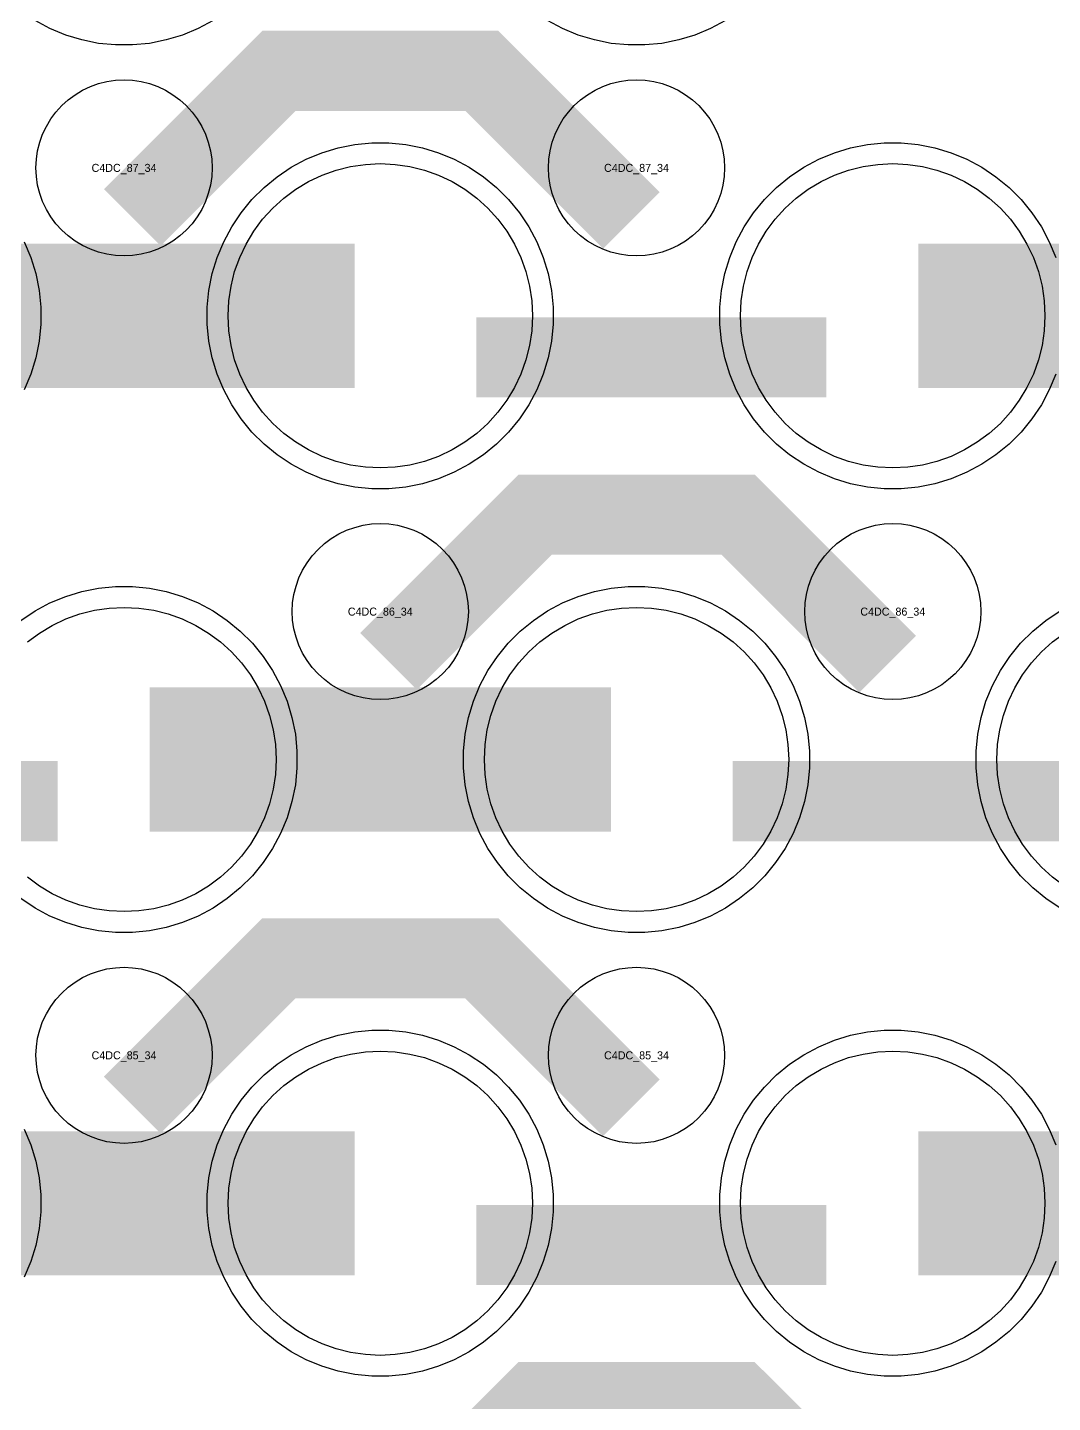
# Model space of a CAD drawing. Extents: x -11880 to 11880, y -14992 to 14992.
# Drawn here: x -1150.1 to -830.1, y -3123.9 to -2694.5 of the extents above; entities that cross this region are included whole.
import ezdxf
from ezdxf.enums import TextEntityAlignment as Align

# ---------------------------------------------------------------- set-up
doc = ezdxf.new("R2010")
doc.units = 0
doc.header["$MEASUREMENT"] = 0
for name, color, linetype in [('GDS_775_DT_237', 138, 'CONTINUOUS'), ('RDL1_FS', 34, 'CONTINUOUS'), ('RDL_BS', 160, 'CONTINUOUS')]:
    doc.layers.add(name, color=color, linetype=linetype)

msp = doc.modelspace()

# ---------------------------------------------------------------- linework, layer by layer
at = {"layer": 'RDL1_FS', "color": 11, "true_color": 0xf27172}
for points in [[(-1040, -2831.999), (-1044.657, -2831.77), (-1049.268, -2831.086), (-1053.791, -2829.954), (-1058.181, -2828.382), (-1062.395, -2826.39), (-1066.395, -2823.992), (-1070.14, -2821.214), (-1073.594, -2818.084), (-1076.724, -2814.63), (-1079.502, -2810.885), (-1081.9, -2806.885), (-1083.892, -2802.671), (-1085.464, -2798.281), (-1086.596, -2793.758), (-1087.28, -2789.147), (-1087.509, -2784.49), (-1087.28, -2779.833), (-1086.596, -2775.222), (-1085.464, -2770.699), (-1083.892, -2766.309), (-1081.9, -2762.095), (-1079.502, -2758.095), (-1076.724, -2754.35), (-1073.594, -2750.896), (-1070.14, -2747.766), (-1066.395, -2744.988), (-1062.395, -2742.59), (-1058.181, -2740.598), (-1053.791, -2739.026), (-1049.268, -2737.894), (-1044.657, -2737.21), (-1040, -2736.981), (-1035.343, -2737.21), (-1030.732, -2737.894), (-1026.209, -2739.026), (-1021.819, -2740.598), (-1017.605, -2742.59), (-1013.605, -2744.988), (-1009.86, -2747.766), (-1006.406, -2750.896), (-1003.276, -2754.35), (-1000.498, -2758.095), (-998.1, -2762.095), (-996.108, -2766.309), (-994.536, -2770.699), (-993.404, -2775.222), (-992.72, -2779.833), (-992.491, -2784.49), (-992.72, -2789.147), (-993.404, -2793.758), (-994.536, -2798.281), (-996.108, -2802.671), (-998.1, -2806.885), (-1000.498, -2810.885), (-1003.276, -2814.63), (-1006.406, -2818.084), (-1009.86, -2821.214), (-1013.605, -2823.992), (-1017.605, -2826.39), (-1021.819, -2828.382), (-1026.209, -2829.954), (-1030.732, -2831.086), (-1035.343, -2831.77)], [(-880, -2831.999), (-884.657, -2831.77), (-889.268, -2831.086), (-893.791, -2829.954), (-898.181, -2828.382), (-902.395, -2826.39), (-906.395, -2823.992), (-910.14, -2821.214), (-913.594, -2818.084), (-916.724, -2814.63), (-919.502, -2810.885), (-921.9, -2806.885), (-923.892, -2802.671), (-925.464, -2798.281), (-926.596, -2793.758), (-927.28, -2789.147), (-927.509, -2784.49), (-927.28, -2779.833), (-926.596, -2775.222), (-925.464, -2770.699), (-923.892, -2766.309), (-921.9, -2762.095), (-919.502, -2758.095), (-916.724, -2754.35), (-913.594, -2750.896), (-910.14, -2747.766), (-906.395, -2744.988), (-902.395, -2742.59), (-898.181, -2740.598), (-893.791, -2739.026), (-889.268, -2737.894), (-884.657, -2737.21), (-880, -2736.981), (-875.343, -2737.21), (-870.732, -2737.894), (-866.209, -2739.026), (-861.819, -2740.598), (-857.605, -2742.59), (-853.605, -2744.988), (-849.86, -2747.766), (-846.406, -2750.896), (-843.276, -2754.35), (-840.498, -2758.095), (-838.1, -2762.095), (-836.108, -2766.309), (-834.536, -2770.699), (-833.404, -2775.222), (-832.72, -2779.833), (-832.491, -2784.49), (-832.72, -2789.147), (-833.404, -2793.758), (-834.536, -2798.281), (-836.108, -2802.671), (-838.1, -2806.885), (-840.498, -2810.885), (-843.276, -2814.63), (-846.406, -2818.084), (-849.86, -2821.214), (-853.605, -2823.992), (-857.605, -2826.39), (-861.819, -2828.382), (-866.209, -2829.954), (-870.732, -2831.086), (-875.343, -2831.77)]]:
    msp.add_lwpolyline(points, close=True, dxfattribs=at)
for points in [[(-1191.998, -2784.49, 45, 45, 0), (-1119.998, -2784.49, 45, 45, 0)], [(-1119.998, -2784.49, 45, 45, 0), (-1047.998, -2784.49, 45, 45, 0)], [(-871.998, -2784.49, 45, 45, 0), (-799.998, -2784.49, 45, 45, 0)]]:
    msp.add_lwpolyline(points, format="xyseb", dxfattribs=at)
at = {"layer": 'RDL1_FS'}
for points in [[(-1150.14, -2886.331), (-1146.395, -2883.553), (-1142.395, -2881.155), (-1138.181, -2879.163), (-1133.791, -2877.591), (-1129.268, -2876.459), (-1124.657, -2875.775), (-1120, -2875.546), (-1115.343, -2875.775), (-1110.732, -2876.459), (-1106.209, -2877.591), (-1101.819, -2879.163), (-1097.605, -2881.155), (-1093.605, -2883.553), (-1089.86, -2886.331), (-1086.406, -2889.461), (-1083.276, -2892.915), (-1080.498, -2896.66), (-1078.1, -2900.66), (-1076.108, -2904.874), (-1074.536, -2909.264), (-1073.404, -2913.787), (-1072.72, -2918.398), (-1072.491, -2923.055), (-1072.72, -2927.712), (-1073.404, -2932.323), (-1074.536, -2936.846), (-1076.108, -2941.236), (-1078.1, -2945.45), (-1080.498, -2949.45), (-1083.276, -2953.195), (-1086.406, -2956.649), (-1089.86, -2959.779), (-1093.605, -2962.557), (-1097.605, -2964.955), (-1101.819, -2966.947), (-1106.209, -2968.519), (-1110.732, -2969.651), (-1115.343, -2970.335), (-1120, -2970.564), (-1124.657, -2970.335), (-1129.268, -2969.651), (-1133.791, -2968.519), (-1138.181, -2966.947), (-1142.395, -2964.955), (-1146.395, -2962.557), (-1150.14, -2959.779)], [(-826.395, -2962.557), (-830.14, -2959.779), (-833.594, -2956.649), (-836.724, -2953.195), (-839.502, -2949.45), (-841.9, -2945.45), (-843.892, -2941.236), (-845.464, -2936.846), (-846.596, -2932.323), (-847.28, -2927.712), (-847.509, -2923.055), (-847.28, -2918.398), (-846.596, -2913.787), (-845.464, -2909.264), (-843.892, -2904.874), (-841.9, -2900.66), (-839.502, -2896.66), (-836.724, -2892.915), (-833.594, -2889.461), (-830.14, -2886.331), (-826.395, -2883.553)]]:
    msp.add_lwpolyline(points, dxfattribs=at)
for points in [[(-960, -2970.564), (-964.657, -2970.335), (-969.268, -2969.651), (-973.791, -2968.519), (-978.181, -2966.947), (-982.395, -2964.955), (-986.395, -2962.557), (-990.14, -2959.779), (-993.594, -2956.649), (-996.724, -2953.195), (-999.502, -2949.45), (-1001.9, -2945.45), (-1003.892, -2941.236), (-1005.464, -2936.846), (-1006.596, -2932.323), (-1007.28, -2927.712), (-1007.509, -2923.055), (-1007.28, -2918.398), (-1006.596, -2913.787), (-1005.464, -2909.264), (-1003.892, -2904.874), (-1001.9, -2900.66), (-999.502, -2896.66), (-996.724, -2892.915), (-993.594, -2889.461), (-990.14, -2886.331), (-986.395, -2883.553), (-982.395, -2881.155), (-978.181, -2879.163), (-973.791, -2877.591), (-969.268, -2876.459), (-964.657, -2875.775), (-960, -2875.546), (-955.343, -2875.775), (-950.732, -2876.459), (-946.209, -2877.591), (-941.819, -2879.163), (-937.605, -2881.155), (-933.605, -2883.553), (-929.86, -2886.331), (-926.406, -2889.461), (-923.276, -2892.915), (-920.498, -2896.66), (-918.1, -2900.66), (-916.108, -2904.874), (-914.536, -2909.264), (-913.404, -2913.787), (-912.72, -2918.398), (-912.491, -2923.055), (-912.72, -2927.712), (-913.404, -2932.323), (-914.536, -2936.846), (-916.108, -2941.236), (-918.1, -2945.45), (-920.498, -2949.45), (-923.276, -2953.195), (-926.406, -2956.649), (-929.86, -2959.779), (-933.605, -2962.557), (-937.605, -2964.955), (-941.819, -2966.947), (-946.209, -2968.519), (-950.732, -2969.651), (-955.343, -2970.335)], [(-1040, -3109.129), (-1044.657, -3108.9), (-1049.268, -3108.216), (-1053.791, -3107.084), (-1058.181, -3105.512), (-1062.395, -3103.52), (-1066.395, -3101.122), (-1070.14, -3098.344), (-1073.594, -3095.214), (-1076.724, -3091.76), (-1079.502, -3088.015), (-1081.9, -3084.015), (-1083.892, -3079.801), (-1085.464, -3075.411), (-1086.596, -3070.888), (-1087.28, -3066.277), (-1087.509, -3061.62), (-1087.28, -3056.963), (-1086.596, -3052.352), (-1085.464, -3047.829), (-1083.892, -3043.439), (-1081.9, -3039.225), (-1079.502, -3035.225), (-1076.724, -3031.48), (-1073.594, -3028.026), (-1070.14, -3024.896), (-1066.395, -3022.118), (-1062.395, -3019.72), (-1058.181, -3017.728), (-1053.791, -3016.156), (-1049.268, -3015.024), (-1044.657, -3014.34), (-1040, -3014.111), (-1035.343, -3014.34), (-1030.732, -3015.024), (-1026.209, -3016.156), (-1021.819, -3017.728), (-1017.605, -3019.72), (-1013.605, -3022.118), (-1009.86, -3024.896), (-1006.406, -3028.026), (-1003.276, -3031.48), (-1000.498, -3035.225), (-998.1, -3039.225), (-996.108, -3043.439), (-994.536, -3047.829), (-993.404, -3052.352), (-992.72, -3056.963), (-992.491, -3061.62), (-992.72, -3066.277), (-993.404, -3070.888), (-994.536, -3075.411), (-996.108, -3079.801), (-998.1, -3084.015), (-1000.498, -3088.015), (-1003.276, -3091.76), (-1006.406, -3095.214), (-1009.86, -3098.344), (-1013.605, -3101.122), (-1017.605, -3103.52), (-1021.819, -3105.512), (-1026.209, -3107.084), (-1030.732, -3108.216), (-1035.343, -3108.9)], [(-880, -3109.129), (-884.657, -3108.9), (-889.268, -3108.216), (-893.791, -3107.084), (-898.181, -3105.512), (-902.395, -3103.52), (-906.395, -3101.122), (-910.14, -3098.344), (-913.594, -3095.214), (-916.724, -3091.76), (-919.502, -3088.015), (-921.9, -3084.015), (-923.892, -3079.801), (-925.464, -3075.411), (-926.596, -3070.888), (-927.28, -3066.277), (-927.509, -3061.62), (-927.28, -3056.963), (-926.596, -3052.352), (-925.464, -3047.829), (-923.892, -3043.439), (-921.9, -3039.225), (-919.502, -3035.225), (-916.724, -3031.48), (-913.594, -3028.026), (-910.14, -3024.896), (-906.395, -3022.118), (-902.395, -3019.72), (-898.181, -3017.728), (-893.791, -3016.156), (-889.268, -3015.024), (-884.657, -3014.34), (-880, -3014.111), (-875.343, -3014.34), (-870.732, -3015.024), (-866.209, -3016.156), (-861.819, -3017.728), (-857.605, -3019.72), (-853.605, -3022.118), (-849.86, -3024.896), (-846.406, -3028.026), (-843.276, -3031.48), (-840.498, -3035.225), (-838.1, -3039.225), (-836.108, -3043.439), (-834.536, -3047.829), (-833.404, -3052.352), (-832.72, -3056.963), (-832.491, -3061.62), (-832.72, -3066.277), (-833.404, -3070.888), (-834.536, -3075.411), (-836.108, -3079.801), (-838.1, -3084.015), (-840.498, -3088.015), (-843.276, -3091.76), (-846.406, -3095.214), (-849.86, -3098.344), (-853.605, -3101.122), (-857.605, -3103.52), (-861.819, -3105.512), (-866.209, -3107.084), (-870.732, -3108.216), (-875.343, -3108.9)]]:
    msp.add_lwpolyline(points, close=True, dxfattribs=at)
for points in [[(-1111.998, -2923.055, 45, 45, 0), (-1039.998, -2923.055, 45, 45, 0)], [(-1039.998, -2923.055, 45, 45, 0), (-967.998, -2923.055, 45, 45, 0)], [(-1191.998, -3061.62, 45, 45, 0), (-1119.998, -3061.62, 45, 45, 0)], [(-1119.998, -3061.62, 45, 45, 0), (-1047.998, -3061.62, 45, 45, 0)], [(-871.998, -3061.62, 45, 45, 0), (-799.998, -3061.62, 45, 45, 0)]]:
    msp.add_lwpolyline(points, format="xyseb", dxfattribs=at)
at = {"layer": 'RDL_BS'}
for points in [[(-1092.223, -2692.308), (-1096.885, -2694.8), (-1101.795, -2696.831), (-1106.835, -2698.362), (-1112.062, -2699.408), (-1117.356, -2699.925), (-1122.644, -2699.925), (-1127.938, -2699.408), (-1133.165, -2698.362), (-1138.205, -2696.831), (-1143.115, -2694.8), (-1147.777, -2692.308)], [(-932.223, -2692.308), (-936.885, -2694.8), (-941.795, -2696.831), (-946.835, -2698.362), (-952.062, -2699.408), (-957.356, -2699.925), (-962.644, -2699.925), (-967.938, -2699.408), (-973.165, -2698.362), (-978.205, -2696.831), (-983.115, -2694.8), (-987.777, -2692.308)], [(-1152.191, -2879.619), (-1147.777, -2876.672), (-1143.115, -2874.18), (-1138.205, -2872.149), (-1133.165, -2870.618), (-1127.938, -2869.572), (-1122.644, -2869.055), (-1117.356, -2869.055), (-1112.062, -2869.572), (-1106.835, -2870.618), (-1101.795, -2872.149), (-1096.885, -2874.18), (-1092.223, -2876.672), (-1087.809, -2879.619), (-1083.708, -2882.981), (-1079.926, -2886.763), (-1076.564, -2890.864), (-1073.617, -2895.278), (-1071.125, -2899.94), (-1069.094, -2904.85), (-1067.563, -2909.89), (-1066.517, -2915.117), (-1066, -2920.411), (-1066, -2925.699), (-1066.517, -2930.993), (-1067.563, -2936.22), (-1069.094, -2941.26), (-1071.125, -2946.17), (-1073.617, -2950.832), (-1076.564, -2955.246), (-1079.926, -2959.347), (-1083.708, -2963.129), (-1087.809, -2966.491), (-1092.223, -2969.438), (-1096.885, -2971.93), (-1101.795, -2973.961), (-1106.835, -2975.492), (-1112.062, -2976.538), (-1117.356, -2977.055), (-1122.644, -2977.055), (-1127.938, -2976.538), (-1133.165, -2975.492), (-1138.205, -2973.961), (-1143.115, -2971.93), (-1147.777, -2969.438), (-1152.191, -2966.491)], [(-827.777, -2969.438), (-832.191, -2966.491), (-836.292, -2963.129), (-840.074, -2959.347), (-843.436, -2955.246), (-846.383, -2950.832), (-848.875, -2946.17), (-850.906, -2941.26), (-852.437, -2936.22), (-853.483, -2930.993), (-854, -2925.699), (-854, -2920.411), (-853.483, -2915.117), (-852.437, -2909.89), (-850.906, -2904.85), (-848.875, -2899.94), (-846.383, -2895.278), (-843.436, -2890.864), (-840.074, -2886.763), (-836.292, -2882.981), (-832.191, -2879.619), (-827.777, -2876.672)], [(-829.094, -3079.825), (-831.125, -3084.735), (-833.617, -3089.397), (-836.564, -3093.811), (-839.926, -3097.912), (-843.708, -3101.694), (-847.809, -3105.056), (-852.223, -3108.003), (-856.885, -3110.495), (-861.795, -3112.526), (-866.835, -3114.057), (-872.062, -3115.103), (-877.356, -3115.62), (-882.644, -3115.62), (-887.938, -3115.103), (-893.165, -3114.057), (-898.205, -3112.526), (-903.115, -3110.495), (-907.777, -3108.003), (-912.191, -3105.056), (-916.292, -3101.694), (-920.074, -3097.912), (-923.436, -3093.811), (-926.383, -3089.397), (-928.875, -3084.735), (-930.906, -3079.825), (-932.437, -3074.785), (-933.483, -3069.558), (-934, -3064.264), (-934, -3058.976), (-933.483, -3053.682), (-932.437, -3048.455), (-930.906, -3043.415), (-928.875, -3038.505), (-926.383, -3033.843), (-923.436, -3029.429), (-920.074, -3025.328), (-916.292, -3021.546), (-912.191, -3018.184), (-907.777, -3015.237), (-903.115, -3012.745), (-898.205, -3010.714), (-893.165, -3009.183), (-887.938, -3008.137), (-882.644, -3007.62), (-877.356, -3007.62), (-872.062, -3008.137), (-866.835, -3009.183), (-861.795, -3010.714), (-856.885, -3012.745), (-852.223, -3015.237), (-847.809, -3018.184), (-843.708, -3021.546), (-839.926, -3025.328), (-836.564, -3029.429), (-833.617, -3033.843), (-831.125, -3038.505), (-829.094, -3043.415)], [(-1151.125, -3038.505), (-1149.094, -3043.415), (-1147.563, -3048.455), (-1146.517, -3053.682), (-1146, -3058.976), (-1146, -3064.264), (-1146.517, -3069.558), (-1147.563, -3074.785), (-1149.094, -3079.825), (-1151.125, -3084.735)]]:
    msp.add_lwpolyline(points, dxfattribs=at)
for points in [[(-1117.438, -2753.804, 25, 25, 0), (-1071.623, -2707.989, 25, 25, 0), (-1038.07, -2707.989, 25, 25, 0)], [(-961.599, -2754.703, 25, 25, 0), (-1008.313, -2707.989, 25, 25, 0), (-1038.071, -2707.989, 25, 25, 0)], [(-1037.438, -2892.369, 25, 25, 0), (-991.623, -2846.554, 25, 25, 0), (-958.07, -2846.554, 25, 25, 0)], [(-881.599, -2893.268, 25, 25, 0), (-928.313, -2846.554, 25, 25, 0), (-958.071, -2846.554, 25, 25, 0)], [(-1249.984, -2936.068, 25, 25, 0), (-1140.719, -2936.068, 25, 25, 0)], [(-929.984, -2936.068, 25, 25, 0), (-820.719, -2936.068, 25, 25, 0)], [(-1117.438, -3030.934, 25, 25, 0), (-1071.623, -2985.119, 25, 25, 0), (-1038.07, -2985.119, 25, 25, 0)], [(-961.599, -3031.833, 25, 25, 0), (-1008.313, -2985.119, 25, 25, 0), (-1038.071, -2985.119, 25, 25, 0)], [(-1009.984, -3074.633, 25, 25, 0), (-900.719, -3074.633, 25, 25, 0)], [(-1037.438, -3169.499, 25, 25, 0), (-991.623, -3123.684, 25, 25, 0), (-958.07, -3123.684, 25, 25, 0)], [(-881.599, -3170.398, 25, 25, 0), (-928.313, -3123.684, 25, 25, 0), (-958.071, -3123.684, 25, 25, 0)]]:
    msp.add_lwpolyline(points, format="xyseb", dxfattribs=at)
for points in [[(-1120, -2765.796), (-1122.693, -2765.664), (-1125.365, -2765.268), (-1127.984, -2764.611), (-1130.519, -2763.704), (-1132.956, -2762.552), (-1135.28, -2761.159), (-1137.443, -2759.556), (-1139.442, -2757.744), (-1141.254, -2755.745), (-1142.857, -2753.582), (-1144.25, -2751.258), (-1145.402, -2748.821), (-1146.309, -2746.286), (-1146.966, -2743.667), (-1147.362, -2740.995), (-1147.494, -2738.302), (-1147.362, -2735.609), (-1146.966, -2732.937), (-1146.309, -2730.318), (-1145.402, -2727.783), (-1144.25, -2725.346), (-1142.857, -2723.022), (-1141.254, -2720.859), (-1139.442, -2718.86), (-1137.443, -2717.048), (-1135.28, -2715.445), (-1132.956, -2714.052), (-1130.519, -2712.9), (-1127.984, -2711.993), (-1125.365, -2711.336), (-1122.693, -2710.94), (-1120, -2710.808), (-1117.307, -2710.94), (-1114.635, -2711.336), (-1112.016, -2711.993), (-1109.481, -2712.9), (-1107.044, -2714.052), (-1104.72, -2715.445), (-1102.557, -2717.048), (-1100.558, -2718.86), (-1098.746, -2720.859), (-1097.143, -2723.022), (-1095.75, -2725.346), (-1094.598, -2727.783), (-1093.691, -2730.318), (-1093.034, -2732.937), (-1092.638, -2735.609), (-1092.506, -2738.302), (-1092.638, -2740.995), (-1093.034, -2743.667), (-1093.691, -2746.286), (-1094.598, -2748.821), (-1095.75, -2751.258), (-1097.143, -2753.582), (-1098.746, -2755.745), (-1100.558, -2757.744), (-1102.557, -2759.556), (-1104.72, -2761.159), (-1107.044, -2762.552), (-1109.481, -2763.704), (-1112.016, -2764.611), (-1114.635, -2765.268), (-1117.307, -2765.664)], [(-960, -2765.796), (-962.693, -2765.664), (-965.365, -2765.268), (-967.984, -2764.611), (-970.519, -2763.704), (-972.956, -2762.552), (-975.28, -2761.159), (-977.443, -2759.556), (-979.442, -2757.744), (-981.254, -2755.745), (-982.857, -2753.582), (-984.25, -2751.258), (-985.402, -2748.821), (-986.309, -2746.286), (-986.966, -2743.667), (-987.362, -2740.995), (-987.494, -2738.302), (-987.362, -2735.609), (-986.966, -2732.937), (-986.309, -2730.318), (-985.402, -2727.783), (-984.25, -2725.346), (-982.857, -2723.022), (-981.254, -2720.859), (-979.442, -2718.86), (-977.443, -2717.048), (-975.28, -2715.445), (-972.956, -2714.052), (-970.519, -2712.9), (-967.984, -2711.993), (-965.365, -2711.336), (-962.693, -2710.94), (-960, -2710.808), (-957.307, -2710.94), (-954.635, -2711.336), (-952.016, -2711.993), (-949.481, -2712.9), (-947.044, -2714.052), (-944.72, -2715.445), (-942.557, -2717.048), (-940.558, -2718.86), (-938.746, -2720.859), (-937.143, -2723.022), (-935.75, -2725.346), (-934.598, -2727.783), (-933.691, -2730.318), (-933.034, -2732.937), (-932.638, -2735.609), (-932.506, -2738.302), (-932.638, -2740.995), (-933.034, -2743.667), (-933.691, -2746.286), (-934.598, -2748.821), (-935.75, -2751.258), (-937.143, -2753.582), (-938.746, -2755.745), (-940.558, -2757.744), (-942.557, -2759.556), (-944.72, -2761.159), (-947.044, -2762.552), (-949.481, -2763.704), (-952.016, -2764.611), (-954.635, -2765.268), (-957.307, -2765.664)], [(-1040, -2904.361), (-1042.693, -2904.229), (-1045.365, -2903.833), (-1047.984, -2903.176), (-1050.519, -2902.269), (-1052.956, -2901.117), (-1055.28, -2899.724), (-1057.443, -2898.121), (-1059.442, -2896.309), (-1061.254, -2894.31), (-1062.857, -2892.147), (-1064.25, -2889.823), (-1065.402, -2887.386), (-1066.309, -2884.851), (-1066.966, -2882.232), (-1067.362, -2879.56), (-1067.494, -2876.867), (-1067.362, -2874.174), (-1066.966, -2871.502), (-1066.309, -2868.883), (-1065.402, -2866.348), (-1064.25, -2863.911), (-1062.857, -2861.587), (-1061.254, -2859.424), (-1059.442, -2857.425), (-1057.443, -2855.613), (-1055.28, -2854.01), (-1052.956, -2852.617), (-1050.519, -2851.465), (-1047.984, -2850.558), (-1045.365, -2849.901), (-1042.693, -2849.505), (-1040, -2849.373), (-1037.307, -2849.505), (-1034.635, -2849.901), (-1032.016, -2850.558), (-1029.481, -2851.465), (-1027.044, -2852.617), (-1024.72, -2854.01), (-1022.557, -2855.613), (-1020.558, -2857.425), (-1018.746, -2859.424), (-1017.143, -2861.587), (-1015.75, -2863.911), (-1014.598, -2866.348), (-1013.691, -2868.883), (-1013.034, -2871.502), (-1012.638, -2874.174), (-1012.506, -2876.867), (-1012.638, -2879.56), (-1013.034, -2882.232), (-1013.691, -2884.851), (-1014.598, -2887.386), (-1015.75, -2889.823), (-1017.143, -2892.147), (-1018.746, -2894.31), (-1020.558, -2896.309), (-1022.557, -2898.121), (-1024.72, -2899.724), (-1027.044, -2901.117), (-1029.481, -2902.269), (-1032.016, -2903.176), (-1034.635, -2903.833), (-1037.307, -2904.229)], [(-880, -2904.361), (-882.693, -2904.229), (-885.365, -2903.833), (-887.984, -2903.176), (-890.519, -2902.269), (-892.956, -2901.117), (-895.28, -2899.724), (-897.443, -2898.121), (-899.442, -2896.309), (-901.254, -2894.31), (-902.857, -2892.147), (-904.25, -2889.823), (-905.402, -2887.386), (-906.309, -2884.851), (-906.966, -2882.232), (-907.362, -2879.56), (-907.494, -2876.867), (-907.362, -2874.174), (-906.966, -2871.502), (-906.309, -2868.883), (-905.402, -2866.348), (-904.25, -2863.911), (-902.857, -2861.587), (-901.254, -2859.424), (-899.442, -2857.425), (-897.443, -2855.613), (-895.28, -2854.01), (-892.956, -2852.617), (-890.519, -2851.465), (-887.984, -2850.558), (-885.365, -2849.901), (-882.693, -2849.505), (-880, -2849.373), (-877.307, -2849.505), (-874.635, -2849.901), (-872.016, -2850.558), (-869.481, -2851.465), (-867.044, -2852.617), (-864.72, -2854.01), (-862.557, -2855.613), (-860.558, -2857.425), (-858.746, -2859.424), (-857.143, -2861.587), (-855.75, -2863.911), (-854.598, -2866.348), (-853.691, -2868.883), (-853.034, -2871.502), (-852.638, -2874.174), (-852.506, -2876.867), (-852.638, -2879.56), (-853.034, -2882.232), (-853.691, -2884.851), (-854.598, -2887.386), (-855.75, -2889.823), (-857.143, -2892.147), (-858.746, -2894.31), (-860.558, -2896.309), (-862.557, -2898.121), (-864.72, -2899.724), (-867.044, -2901.117), (-869.481, -2902.269), (-872.016, -2903.176), (-874.635, -2903.833), (-877.307, -2904.229)], [(-962.644, -2977.055), (-967.938, -2976.538), (-973.165, -2975.492), (-978.205, -2973.961), (-983.115, -2971.93), (-987.777, -2969.438), (-992.191, -2966.491), (-996.292, -2963.129), (-1000.074, -2959.347), (-1003.436, -2955.246), (-1006.383, -2950.832), (-1008.875, -2946.17), (-1010.906, -2941.26), (-1012.437, -2936.22), (-1013.483, -2930.993), (-1014, -2925.699), (-1014, -2920.411), (-1013.483, -2915.117), (-1012.437, -2909.89), (-1010.906, -2904.85), (-1008.875, -2899.94), (-1006.383, -2895.278), (-1003.436, -2890.864), (-1000.074, -2886.763), (-996.292, -2882.981), (-992.191, -2879.619), (-987.777, -2876.672), (-983.115, -2874.18), (-978.205, -2872.149), (-973.165, -2870.618), (-967.938, -2869.572), (-962.644, -2869.055), (-957.356, -2869.055), (-952.062, -2869.572), (-946.835, -2870.618), (-941.795, -2872.149), (-936.885, -2874.18), (-932.223, -2876.672), (-927.809, -2879.619), (-923.708, -2882.981), (-919.926, -2886.763), (-916.564, -2890.864), (-913.617, -2895.278), (-911.125, -2899.94), (-909.094, -2904.85), (-907.563, -2909.89), (-906.517, -2915.117), (-906, -2920.411), (-906, -2925.699), (-906.517, -2930.993), (-907.563, -2936.22), (-909.094, -2941.26), (-911.125, -2946.17), (-913.617, -2950.832), (-916.564, -2955.246), (-919.926, -2959.347), (-923.708, -2963.129), (-927.809, -2966.491), (-932.223, -2969.438), (-936.885, -2971.93), (-941.795, -2973.961), (-946.835, -2975.492), (-952.062, -2976.538), (-957.356, -2977.055)], [(-1120, -3042.926), (-1122.693, -3042.794), (-1125.365, -3042.398), (-1127.984, -3041.741), (-1130.519, -3040.834), (-1132.956, -3039.682), (-1135.28, -3038.289), (-1137.443, -3036.686), (-1139.442, -3034.874), (-1141.254, -3032.875), (-1142.857, -3030.712), (-1144.25, -3028.388), (-1145.402, -3025.951), (-1146.309, -3023.416), (-1146.966, -3020.797), (-1147.362, -3018.125), (-1147.494, -3015.432), (-1147.362, -3012.739), (-1146.966, -3010.067), (-1146.309, -3007.448), (-1145.402, -3004.913), (-1144.25, -3002.476), (-1142.857, -3000.152), (-1141.254, -2997.989), (-1139.442, -2995.99), (-1137.443, -2994.178), (-1135.28, -2992.575), (-1132.956, -2991.182), (-1130.519, -2990.03), (-1127.984, -2989.123), (-1125.365, -2988.466), (-1122.693, -2988.07), (-1120, -2987.938), (-1117.307, -2988.07), (-1114.635, -2988.466), (-1112.016, -2989.123), (-1109.481, -2990.03), (-1107.044, -2991.182), (-1104.72, -2992.575), (-1102.557, -2994.178), (-1100.558, -2995.99), (-1098.746, -2997.989), (-1097.143, -3000.152), (-1095.75, -3002.476), (-1094.598, -3004.913), (-1093.691, -3007.448), (-1093.034, -3010.067), (-1092.638, -3012.739), (-1092.506, -3015.432), (-1092.638, -3018.125), (-1093.034, -3020.797), (-1093.691, -3023.416), (-1094.598, -3025.951), (-1095.75, -3028.388), (-1097.143, -3030.712), (-1098.746, -3032.875), (-1100.558, -3034.874), (-1102.557, -3036.686), (-1104.72, -3038.289), (-1107.044, -3039.682), (-1109.481, -3040.834), (-1112.016, -3041.741), (-1114.635, -3042.398), (-1117.307, -3042.794)], [(-960, -3042.926), (-962.693, -3042.794), (-965.365, -3042.398), (-967.984, -3041.741), (-970.519, -3040.834), (-972.956, -3039.682), (-975.28, -3038.289), (-977.443, -3036.686), (-979.442, -3034.874), (-981.254, -3032.875), (-982.857, -3030.712), (-984.25, -3028.388), (-985.402, -3025.951), (-986.309, -3023.416), (-986.966, -3020.797), (-987.362, -3018.125), (-987.494, -3015.432), (-987.362, -3012.739), (-986.966, -3010.067), (-986.309, -3007.448), (-985.402, -3004.913), (-984.25, -3002.476), (-982.857, -3000.152), (-981.254, -2997.989), (-979.442, -2995.99), (-977.443, -2994.178), (-975.28, -2992.575), (-972.956, -2991.182), (-970.519, -2990.03), (-967.984, -2989.123), (-965.365, -2988.466), (-962.693, -2988.07), (-960, -2987.938), (-957.307, -2988.07), (-954.635, -2988.466), (-952.016, -2989.123), (-949.481, -2990.03), (-947.044, -2991.182), (-944.72, -2992.575), (-942.557, -2994.178), (-940.558, -2995.99), (-938.746, -2997.989), (-937.143, -3000.152), (-935.75, -3002.476), (-934.598, -3004.913), (-933.691, -3007.448), (-933.034, -3010.067), (-932.638, -3012.739), (-932.506, -3015.432), (-932.638, -3018.125), (-933.034, -3020.797), (-933.691, -3023.416), (-934.598, -3025.951), (-935.75, -3028.388), (-937.143, -3030.712), (-938.746, -3032.875), (-940.558, -3034.874), (-942.557, -3036.686), (-944.72, -3038.289), (-947.044, -3039.682), (-949.481, -3040.834), (-952.016, -3041.741), (-954.635, -3042.398), (-957.307, -3042.794)], [(-1042.644, -3115.62), (-1047.938, -3115.103), (-1053.165, -3114.057), (-1058.205, -3112.526), (-1063.115, -3110.495), (-1067.777, -3108.003), (-1072.191, -3105.056), (-1076.292, -3101.694), (-1080.074, -3097.912), (-1083.436, -3093.811), (-1086.383, -3089.397), (-1088.875, -3084.735), (-1090.906, -3079.825), (-1092.437, -3074.785), (-1093.483, -3069.558), (-1094, -3064.264), (-1094, -3058.976), (-1093.483, -3053.682), (-1092.437, -3048.455), (-1090.906, -3043.415), (-1088.875, -3038.505), (-1086.383, -3033.843), (-1083.436, -3029.429), (-1080.074, -3025.328), (-1076.292, -3021.546), (-1072.191, -3018.184), (-1067.777, -3015.237), (-1063.115, -3012.745), (-1058.205, -3010.714), (-1053.165, -3009.183), (-1047.938, -3008.137), (-1042.644, -3007.62), (-1037.356, -3007.62), (-1032.062, -3008.137), (-1026.835, -3009.183), (-1021.795, -3010.714), (-1016.885, -3012.745), (-1012.223, -3015.237), (-1007.809, -3018.184), (-1003.708, -3021.546), (-999.926, -3025.328), (-996.564, -3029.429), (-993.617, -3033.843), (-991.125, -3038.505), (-989.094, -3043.415), (-987.563, -3048.455), (-986.517, -3053.682), (-986, -3058.976), (-986, -3064.264), (-986.517, -3069.558), (-987.563, -3074.785), (-989.094, -3079.825), (-991.125, -3084.735), (-993.617, -3089.397), (-996.564, -3093.811), (-999.926, -3097.912), (-1003.708, -3101.694), (-1007.809, -3105.056), (-1012.223, -3108.003), (-1016.885, -3110.495), (-1021.795, -3112.526), (-1026.835, -3114.057), (-1032.062, -3115.103), (-1037.356, -3115.62)]]:
    msp.add_lwpolyline(points, close=True, dxfattribs=at)
at = {"layer": 'RDL_BS', "color": 11, "true_color": 0xf27172}
msp.add_lwpolyline([(-1042.644, -2838.49), (-1047.938, -2837.973), (-1053.165, -2836.927), (-1058.205, -2835.396), (-1063.115, -2833.365), (-1067.777, -2830.873), (-1072.191, -2827.926), (-1076.292, -2824.564), (-1080.074, -2820.782), (-1083.436, -2816.681), (-1086.383, -2812.267), (-1088.875, -2807.605), (-1090.906, -2802.695), (-1092.437, -2797.655), (-1093.483, -2792.428), (-1094, -2787.134), (-1094, -2781.846), (-1093.483, -2776.552), (-1092.437, -2771.325), (-1090.906, -2766.285), (-1088.875, -2761.375), (-1086.383, -2756.713), (-1083.436, -2752.299), (-1080.074, -2748.198), (-1076.292, -2744.416), (-1072.191, -2741.054), (-1067.777, -2738.107), (-1063.115, -2735.615), (-1058.205, -2733.584), (-1053.165, -2732.053), (-1047.938, -2731.007), (-1042.644, -2730.49), (-1037.356, -2730.49), (-1032.062, -2731.007), (-1026.835, -2732.053), (-1021.795, -2733.584), (-1016.885, -2735.615), (-1012.223, -2738.107), (-1007.809, -2741.054), (-1003.708, -2744.416), (-999.926, -2748.198), (-996.564, -2752.299), (-993.617, -2756.713), (-991.125, -2761.375), (-989.094, -2766.285), (-987.563, -2771.325), (-986.517, -2776.552), (-986, -2781.846), (-986, -2787.134), (-986.517, -2792.428), (-987.563, -2797.655), (-989.094, -2802.695), (-991.125, -2807.605), (-993.617, -2812.267), (-996.564, -2816.681), (-999.926, -2820.782), (-1003.708, -2824.564), (-1007.809, -2827.926), (-1012.223, -2830.873), (-1016.885, -2833.365), (-1021.795, -2835.396), (-1026.835, -2836.927), (-1032.062, -2837.973), (-1037.356, -2838.49)], close=True, dxfattribs=at)
for points in [[(-829.094, -2802.695), (-831.125, -2807.605), (-833.617, -2812.267), (-836.564, -2816.681), (-839.926, -2820.782), (-843.708, -2824.564), (-847.809, -2827.926), (-852.223, -2830.873), (-856.885, -2833.365), (-861.795, -2835.396), (-866.835, -2836.927), (-872.062, -2837.973), (-877.356, -2838.49), (-882.644, -2838.49), (-887.938, -2837.973), (-893.165, -2836.927), (-898.205, -2835.396), (-903.115, -2833.365), (-907.777, -2830.873), (-912.191, -2827.926), (-916.292, -2824.564), (-920.074, -2820.782), (-923.436, -2816.681), (-926.383, -2812.267), (-928.875, -2807.605), (-930.906, -2802.695), (-932.437, -2797.655), (-933.483, -2792.428), (-934, -2787.134), (-934, -2781.846), (-933.483, -2776.552), (-932.437, -2771.325), (-930.906, -2766.285), (-928.875, -2761.375), (-926.383, -2756.713), (-923.436, -2752.299), (-920.074, -2748.198), (-916.292, -2744.416), (-912.191, -2741.054), (-907.777, -2738.107), (-903.115, -2735.615), (-898.205, -2733.584), (-893.165, -2732.053), (-887.938, -2731.007), (-882.644, -2730.49), (-877.356, -2730.49), (-872.062, -2731.007), (-866.835, -2732.053), (-861.795, -2733.584), (-856.885, -2735.615), (-852.223, -2738.107), (-847.809, -2741.054), (-843.708, -2744.416), (-839.926, -2748.198), (-836.564, -2752.299), (-833.617, -2756.713), (-831.125, -2761.375), (-829.094, -2766.285)], [(-1151.125, -2761.375), (-1149.094, -2766.285), (-1147.563, -2771.325), (-1146.517, -2776.552), (-1146, -2781.846), (-1146, -2787.134), (-1146.517, -2792.428), (-1147.563, -2797.655), (-1149.094, -2802.695), (-1151.125, -2807.605)]]:
    msp.add_lwpolyline(points, dxfattribs=at)
msp.add_lwpolyline([(-1009.984, -2797.503, 25, 25, 0), (-900.719, -2797.503, 25, 25, 0)], format="xyseb", dxfattribs=at)

# ---------------------------------------------------------------- texts
at = {"layer": 'GDS_775_DT_237'}
for s, p in [('C4DC_87_34', (-1120, -2738.302)), ('C4DC_87_34', (-1120, -2738.302)), ('C4DC_87_34', (-960, -2738.302)), ('C4DC_87_34', (-960, -2738.302)), ('C4DC_86_34', (-1040, -2876.867)), ('C4DC_86_34', (-1040, -2876.867)), ('C4DC_86_34', (-880, -2876.867)), ('C4DC_86_34', (-880, -2876.867)), ('C4DC_85_34', (-1120, -3015.432)), ('C4DC_85_34', (-1120, -3015.432)), ('C4DC_85_34', (-960, -3015.432)), ('C4DC_85_34', (-960, -3015.432))]:
    msp.add_text(s, height=2.5, dxfattribs=at).set_placement(p, align=Align.MIDDLE_CENTER)

doc.saveas('drawing.dxf')
